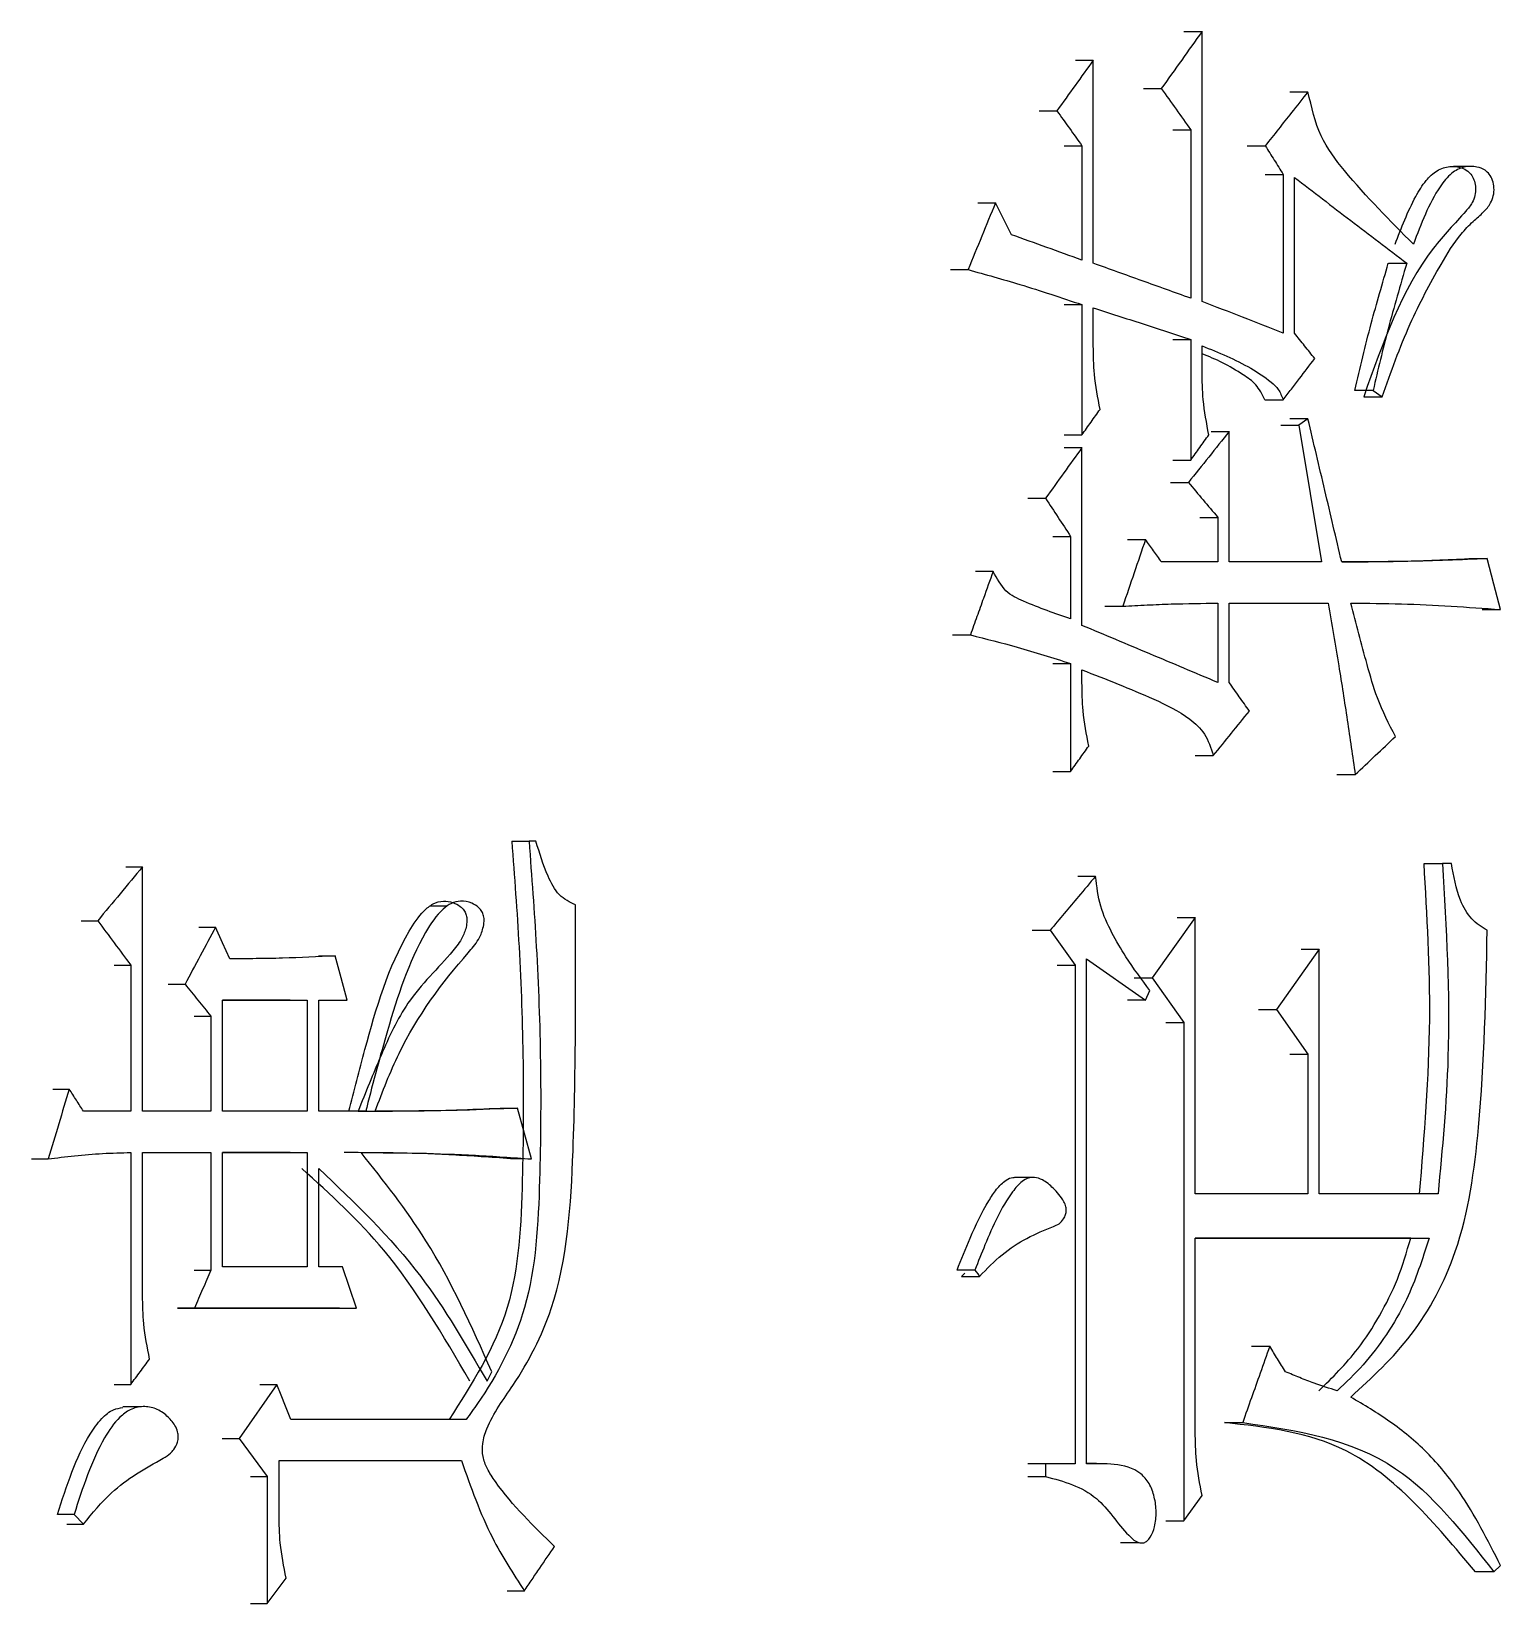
# Model space of a CAD drawing. Header units: millimetres. Extents: x 1852 to 4288, y 681 to 2404.
# Drawn here: x 2946.29 to 2951.3, y 950.25 to 955.6 of the extents above; entities that cross this region are included whole.
import ezdxf

# ---------------------------------------------------------------- set-up
doc = ezdxf.new("R2010")
doc.units = ezdxf.units.MM

msp = doc.modelspace()

# ---------------------------------------------------------------- linework, layer by layer
at = {"color": 7, "linetype": 'Continuous', "lineweight": 25}
for p, q in [((2950.2169, 955.6032), (2950.2783, 955.6032)), ((2950.2783, 954.6837), (2950.2783, 955.6032)), ((2949.847, 955.5058), (2949.908, 955.5058)), ((2949.908, 954.8135), (2949.908, 955.5058)), ((2950.0784, 955.4085), (2950.1397, 955.4085)), ((2950.5774, 955.3977), (2950.6393, 955.3977)), ((2949.7233, 955.3328), (2949.7841, 955.3328)), ((2950.1784, 955.2679), (2950.2398, 955.2679)), ((2950.2398, 955.2679), (2950.2398, 954.6945)), ((2949.8084, 955.2138), (2949.8693, 955.2138)), ((2949.8693, 955.2138), (2949.8693, 954.8244)), ((2950.4318, 955.2138), (2950.4936, 955.2138)), ((2950.4931, 955.1164), (2950.555, 955.1164)), ((2950.555, 955.1164), (2950.555, 954.5756)), ((2950.5933, 954.5756), (2950.5933, 955.1056)), ((2951.1985, 955.1433), (2951.1354, 955.1433)), ((2949.5142, 955.0191), (2949.5747, 955.0191)), ((2949.421, 954.7919), (2949.4814, 954.7919)), ((2950.9132, 954.8135), (2950.9756, 954.8135)), ((2949.8693, 954.6729), (2949.8693, 954.2294)), ((2949.908, 954.5323), (2949.908, 954.6621)), ((2950.1784, 954.5539), (2950.2398, 954.5539)), ((2950.2398, 954.5539), (2950.2398, 954.1429)), ((2950.2783, 954.4457), (2950.2783, 954.5323)), ((2950.8611, 954.3808), (2950.7989, 954.3808)), ((2950.8611, 954.3808), (2950.8917, 954.3592)), ((2950.4928, 954.3483), (2950.5549, 954.3483)), ((2950.5467, 954.2619), (2950.6086, 954.2619)), ((2950.6393, 954.2835), (2950.5773, 954.2835)), ((2950.6393, 954.2835), (2950.6086, 954.2619)), ((2950.3091, 954.2402), (2950.3707, 954.2402)), ((2950.3707, 953.7967), (2950.3707, 954.2402)), ((2949.8084, 954.1861), (2949.8693, 954.1861)), ((2949.8693, 953.5804), (2949.8693, 954.1861)), ((2950.1784, 954.1429), (2950.2398, 954.1429)), ((2950.1708, 954.0671), (2950.2321, 954.0671)), ((2949.6846, 954.0131), (2949.7454, 954.0131)), ((2950.2707, 953.9482), (2950.3322, 953.9482)), ((2950.3322, 953.9482), (2950.3322, 953.7967)), ((2949.7697, 953.8832), (2949.8306, 953.8832)), ((2949.8306, 953.8832), (2949.8306, 953.602)), ((2950.0245, 953.8724), (2950.0857, 953.8724)), ((2949.5065, 953.7644), (2949.5669, 953.7644)), ((2950.3322, 953.7967), (2950.1397, 953.7967)), ((2950.6852, 953.7967), (2950.3707, 953.7967)), ((2951.1867, 953.8075), (2951.2497, 953.8075)), ((2950.3322, 953.6561), (2950.3322, 953.3857)), ((2950.3707, 953.6561), (2950.7082, 953.6561)), ((2950.3707, 953.3857), (2950.3707, 953.6561)), ((2950.6462, 953.6561), (2950.7082, 953.6561)), ((2949.9474, 953.6453), (2950.0085, 953.6453)), ((2951.2324, 953.6345), (2951.2953, 953.6345)), ((2949.4288, 953.5479), (2949.4892, 953.5479)), ((2949.7697, 953.4506), (2949.8306, 953.4506)), ((2949.8306, 953.4506), (2949.8306, 953.0828)), ((2949.8693, 953.3856), (2949.8693, 953.4289)), ((2950.2553, 953.1368), (2950.3168, 953.1368)), ((2949.7697, 953.0828), (2949.8306, 953.0828)), ((2950.7378, 953.072), (2950.8, 953.072)), ((2947.9272, 952.8448), (2947.9857, 952.8448)), ((2948.0094, 952.8448), (2947.9857, 952.8448)), ((2946.6124, 952.7582), (2946.6692, 952.7582)), ((2946.6692, 951.9253), (2946.6692, 952.7582)), ((2951.035, 952.7691), (2951.0976, 952.7691)), ((2951.128, 952.7691), (2951.0976, 952.7691)), ((2949.8548, 952.7258), (2949.9157, 952.7258)), ((2947.7063, 952.6244), (2947.6478, 952.6243)), ((2950.2553, 952.5852), (2950.1088, 952.3796)), ((2950.1938, 952.5852), (2950.2553, 952.5852)), ((2950.2553, 951.6441), (2950.2553, 952.5852)), ((2946.4597, 952.5743), (2946.5164, 952.5743)), ((2946.8609, 952.5527), (2946.9181, 952.5527)), ((2949.7001, 952.5419), (2949.7609, 952.5419)), ((2949.7609, 952.5419), (2949.8461, 952.4229)), ((2950.6776, 952.477), (2950.532, 952.2715)), ((2950.6156, 952.477), (2950.6776, 952.477)), ((2950.6776, 951.6441), (2950.6776, 952.477)), ((2946.629, 952.4229), (2946.629, 951.9253)), ((2947.2683, 952.4553), (2947.3259, 952.4553)), ((2949.7852, 952.4229), (2949.8461, 952.4229)), ((2949.8461, 952.4229), (2949.8461, 950.7246)), ((2949.8848, 952.4445), (2950.0857, 952.3039)), ((2949.8848, 950.7246), (2949.8848, 952.4445)), ((2950.0476, 952.3796), (2950.1088, 952.3796)), ((2950.1088, 952.3796), (2950.2167, 952.2282)), ((2946.7567, 952.358), (2946.8138, 952.358)), ((2950.0857, 952.3039), (2950.1011, 952.3364)), ((2946.9421, 951.9253), (2946.9421, 952.3039)), ((2946.9421, 952.3039), (2947.2301, 952.3039)), ((2947.1723, 952.3039), (2946.9421, 952.3039)), ((2947.1726, 952.3039), (2947.2301, 952.3039)), ((2947.2301, 952.3039), (2947.2301, 951.9253)), ((2947.27, 952.3039), (2947.3658, 952.3039)), ((2947.27, 951.9253), (2947.27, 952.3039)), ((2947.3081, 952.3039), (2947.3658, 952.3039)), ((2950.0857, 952.3039), (2950.0245, 952.3039)), ((2950.4702, 952.2715), (2950.532, 952.2715)), ((2950.532, 952.2715), (2950.6393, 952.12)), ((2946.8449, 952.2498), (2946.902, 952.2498)), ((2946.902, 952.2498), (2946.902, 951.9253)), ((2950.1554, 952.2282), (2950.2167, 952.2282)), ((2950.2167, 952.2282), (2950.2167, 950.5299)), ((2950.5774, 952.12), (2950.6393, 952.12)), ((2950.6393, 952.12), (2950.6393, 951.6441)), ((2946.3632, 952.001), (2946.4197, 952.001)), ((2946.629, 951.9253), (2946.4681, 951.9253)), ((2946.902, 951.9253), (2946.6692, 951.9253)), ((2947.2301, 951.9253), (2946.9421, 951.9253)), ((2947.4296, 951.9253), (2947.27, 951.9253)), ((2947.8876, 951.9361), (2947.9461, 951.9361)), ((2946.629, 951.7847), (2946.629, 950.995)), ((2946.6692, 951.7847), (2946.902, 951.7847)), ((2946.6692, 951.2979), (2946.6692, 951.7847)), ((2946.8449, 951.7847), (2946.902, 951.7847)), ((2946.902, 951.7847), (2946.902, 951.3844)), ((2946.9421, 951.3952), (2946.9421, 951.7847)), ((2946.9421, 951.7847), (2947.2301, 951.7847)), ((2947.1723, 951.7847), (2946.9421, 951.7847)), ((2947.1726, 951.7847), (2947.2301, 951.7847)), ((2947.2301, 951.7847), (2947.2301, 951.3952)), ((2946.2907, 951.763), (2946.3472, 951.763)), ((2947.27, 951.3952), (2947.27, 951.7304)), ((2947.9618, 951.763), (2947.9351, 951.763)), ((2949.7002, 951.6999), (2949.6392, 951.6999)), ((2950.6393, 951.6441), (2950.2553, 951.6441)), ((2951.0824, 951.6441), (2950.6776, 951.6441)), ((2950.2553, 950.8328), (2950.2553, 951.4926)), ((2950.2553, 951.4926), (2951.0519, 951.4926)), ((2950.9891, 951.4926), (2950.2553, 951.4926)), ((2950.9893, 951.4926), (2951.0519, 951.4926)), ((2947.2301, 951.3952), (2946.9421, 951.3952)), ((2947.3499, 951.3952), (2947.27, 951.3952)), ((2949.4705, 951.3736), (2949.4594, 951.3629)), ((2947.3396, 951.2546), (2946.7886, 951.2546)), ((2946.7888, 951.2546), (2946.8459, 951.2546)), ((2946.8459, 951.2546), (2947.3977, 951.2546)), ((2947.3399, 951.2546), (2947.3977, 951.2546)), ((2950.4472, 951.1248), (2950.5089, 951.1248)), ((2946.5722, 950.995), (2946.629, 950.995)), ((2947.1262, 950.995), (2946.9982, 950.8111)), ((2947.0688, 950.995), (2947.1262, 950.995)), ((2946.6596, 950.9183), (2946.6023, 950.9183)), ((2947.7717, 950.876), (2947.1742, 950.876)), ((2950.3548, 950.8652), (2950.4168, 950.8652)), ((2946.9409, 950.8111), (2946.9982, 950.8111)), ((2946.9982, 950.8111), (2947.0942, 950.6813)), ((2947.1342, 950.7354), (2947.7557, 950.7354)), ((2947.1342, 950.5515), (2947.1342, 950.7354)), ((2947.1342, 950.7354), (2947.6972, 950.7354)), ((2947.6972, 950.7354), (2947.7558, 950.7354)), ((2949.7454, 950.7246), (2949.6846, 950.7246)), ((2949.7454, 950.7246), (2949.7454, 950.6813)), ((2949.8461, 950.7246), (2949.7454, 950.7246)), ((2949.9193, 950.7258), (2949.8848, 950.7258)), ((2947.0368, 950.6813), (2947.0942, 950.6813)), ((2947.0942, 950.6813), (2947.0942, 950.2486)), ((2949.6846, 950.6813), (2949.7454, 950.6813)), ((2950.2167, 950.5299), (2950.2784, 950.6164)), ((2946.4358, 950.5515), (2946.3793, 950.5515)), ((2946.4358, 950.5515), (2946.4681, 950.519)), ((2946.4113, 950.519), (2946.4681, 950.519)), ((2950.1554, 950.5299), (2950.2167, 950.5299)), ((2950.0009, 950.4569), (2950.0625, 950.4569)), ((2947.0942, 950.2486), (2947.1582, 950.3352)), ((2951.2725, 950.3568), (2951.2094, 950.3568)), ((2951.2725, 950.3568), (2951.2953, 950.3784)), ((2947.9114, 950.2919), (2947.9698, 950.2919))]:
    msp.add_line(p, q, dxfattribs=at)
at = {"color": 7, "linetype": 'Continuous', "lineweight": 25, "flags": 128}
for points in [[(2949.8084, 954.6729), (2949.8255, 954.6729), (2949.8429, 954.6729), (2949.8693, 954.6729)], [(2950.8294, 954.3592), (2950.8448, 954.3592), (2950.8604, 954.3592), (2950.8761, 954.3592), (2950.8917, 954.3592)], [(2950.6086, 954.2619), (2950.647, 954.0293), (2950.6852, 953.7967)], [(2949.8084, 954.2294), (2949.8235, 954.2294), (2949.839, 954.2294), (2949.8693, 954.2294)], [(2951.2953, 953.6345), (2951.2725, 953.721), (2951.2497, 953.8075)], [(2946.9661, 952.4445), (2946.9421, 952.4986), (2946.9181, 952.5527)], [(2946.5722, 952.4229), (2946.6005, 952.4229), (2946.629, 952.4229)], [(2947.3658, 952.3039), (2947.3459, 952.3796), (2947.3259, 952.4553)], [(2947.9936, 951.763), (2947.9698, 951.8496), (2947.9461, 951.9361)], [(2946.8449, 951.3844), (2946.859, 951.3844), (2946.8733, 951.3844), (2946.902, 951.3844)], [(2947.3977, 951.2546), (2947.3738, 951.3249), (2947.3499, 951.3952)], [(2949.5047, 951.3845), (2949.4834, 951.3845), (2949.4637, 951.3845), (2949.4443, 951.3845)], [(2949.4594, 951.3629), (2949.4807, 951.3629), (2949.5005, 951.3629), (2949.5202, 951.3629)], [(2949.5047, 951.3845), (2949.5094, 951.378), (2949.5141, 951.3715), (2949.5202, 951.3629)], [(2947.843, 951.0058), (2947.8509, 951.022), (2947.8588, 951.0382)], [(2947.1742, 950.876), (2947.1561, 950.9208), (2947.1412, 950.9579), (2947.1262, 950.995)], [(2947.0368, 950.2486), (2947.051, 950.2486), (2947.0654, 950.2486), (2947.0942, 950.2486)]]:
    msp.add_lwpolyline(points, dxfattribs=at)
at = {"color": 7, "linetype": 'Continuous', "lineweight": 25}
for points, knots in [([(2950.2783, 955.6032), (2950.2552, 955.5707), (2950.209, 955.5058), (2950.1628, 955.4409), (2950.1397, 955.4085)], [0, 0, 0, 0, 0.5, 1, 1, 1, 1]), ([(2949.908, 955.5058), (2949.8873, 955.477), (2949.8461, 955.4193), (2949.8048, 955.3616), (2949.7841, 955.3328)], [0, 0, 0, 0, 0.5, 1, 1, 1, 1]), ([(2950.1397, 955.4085), (2950.1564, 955.3851), (2950.1898, 955.3382), (2950.2232, 955.2913), (2950.2398, 955.2679)], [0, 0, 0, 0, 0.499999, 1, 1, 1, 1]), ([(2950.6393, 955.3977), (2950.6206, 955.374), (2950.5869, 955.3315), (2950.5384, 955.2702), (2950.5085, 955.2326), (2950.4936, 955.2138)], [0, 0, 0, 0, 0.386049, 0.693024, 1, 1, 1, 1]), ([(2950.9985, 954.8785), (2950.9186, 954.9585), (2950.8068, 955.0705), (2950.6748, 955.2428), (2950.6513, 955.3456), (2950.6393, 955.3977)], [0, 0, 0, 0, 0.5534418, 0.7739919, 1, 1, 1, 1]), ([(2949.7841, 955.3328), (2949.7983, 955.3129), (2949.8267, 955.2733), (2949.8551, 955.2336), (2949.8693, 955.2138)], [0, 0, 0, 0, 0.499998, 1, 1, 1, 1]), ([(2950.4936, 955.2138), (2950.5038, 955.1976), (2950.5243, 955.1651), (2950.5447, 955.1326), (2950.555, 955.1164)], [0, 0, 0, 0, 0.5, 1, 1, 1, 1]), ([(2950.5933, 955.1056), (2950.6572, 955.0569), (2950.7848, 954.9596), (2950.912, 954.8622), (2950.9756, 954.8135)], [0, 0, 0, 0, 0.5, 1, 1, 1, 1]), ([(2950.9358, 954.8785), (2950.9573, 954.9343), (2950.987, 955.0114), (2951.0379, 955.0943), (2951.0776, 955.1326), (2951.1212, 955.1458), (2951.1575, 955.1419), (2951.1827, 955.1296), (2951.1979, 955.1137), (2951.207, 955.0932), (2951.2108, 955.0695), (2951.2089, 955.0441), (2951.1982, 955.0153), (2951.1476, 954.9572), (2950.9808, 954.7854), (2950.8944, 954.5426), (2950.8291, 954.3592)], [0, 0, 0, 0, 0.133375, 0.183984, 0.225671, 0.267689, 0.304898, 0.324823, 0.34135, 0.357907, 0.374433, 0.39274, 0.411726, 0.44145, 0.578087, 1, 1, 1, 1]), ([(2950.8917, 954.3592), (2950.9218, 954.4431), (2950.9784, 954.6011), (2951.0747, 954.7818), (2951.1464, 954.9002), (2951.1989, 954.9548), (2951.2356, 954.9847), (2951.2602, 955.0136), (2951.2719, 955.0432), (2951.2741, 955.0703), (2951.2694, 955.0963), (2951.2583, 955.1176), (2951.2397, 955.1338), (2951.2101, 955.1444), (2951.1701, 955.1441), (2951.1247, 955.1216), (2951.0582, 955.0374), (2951.0245, 954.9475), (2950.9985, 954.8785)], [0, 0, 0, 0, 0.197358, 0.371625, 0.468384, 0.517135, 0.556849, 0.588366, 0.607485, 0.626642, 0.645535, 0.663735, 0.679959, 0.706516, 0.74747, 0.788159, 0.837188, 1, 1, 1, 1]), ([(2949.5747, 955.0191), (2949.5591, 954.9812), (2949.5281, 954.9055), (2949.497, 954.8298), (2949.4814, 954.7919)], [0, 0, 0, 0, 0.499999, 1, 1, 1, 1]), ([(2949.629, 954.9109), (2949.62, 954.9289), (2949.6018, 954.965), (2949.5837, 955.001), (2949.5747, 955.0191)], [0, 0, 0, 0, 0.499998, 1, 1, 1, 1]), ([(2949.8693, 954.8244), (2949.8293, 954.8388), (2949.7493, 954.8676), (2949.6691, 954.8965), (2949.629, 954.9109)], [0, 0, 0, 0, 0.499999, 1, 1, 1, 1]), ([(2949.4814, 954.7919), (2949.5403, 954.7756), (2949.6348, 954.7493), (2949.7637, 954.708), (2949.8341, 954.6846), (2949.8693, 954.6729)], [0, 0, 0, 0, 0.452168, 0.726066, 1, 1, 1, 1]), ([(2950.2398, 954.6945), (2950.1846, 954.7144), (2950.0742, 954.754), (2949.9634, 954.7937), (2949.908, 954.8135)], [0, 0, 0, 0, 0.5, 1, 1, 1, 1]), ([(2950.7986, 954.3808), (2950.8166, 954.457), (2950.8429, 954.5679), (2950.8832, 954.7112), (2950.903, 954.7794), (2950.9129, 954.8135)], [0, 0, 0, 0, 0.52212, 0.761035, 1, 1, 1, 1]), ([(2950.9756, 954.8135), (2950.9648, 954.7763), (2950.9431, 954.7018), (2950.903, 954.5584), (2950.8776, 954.4506), (2950.8611, 954.3808)], [0, 0, 0, 0, 0.260983, 0.521979, 1, 1, 1, 1]), ([(2950.555, 954.5756), (2950.5089, 954.5936), (2950.4168, 954.6296), (2950.3245, 954.6657), (2950.2783, 954.6837)], [0, 0, 0, 0, 0.5000003, 1, 1, 1, 1]), ([(2949.908, 954.6621), (2949.9634, 954.6441), (2950.0742, 954.608), (2950.1846, 954.5719), (2950.2398, 954.5539)], [0, 0, 0, 0, 0.5, 1, 1, 1, 1]), ([(2950.6623, 954.489), (2950.6508, 954.5034), (2950.6278, 954.5323), (2950.6048, 954.5611), (2950.5933, 954.5756)], [0, 0, 0, 0, 0.500001, 1, 1, 1, 1]), ([(2949.9312, 954.3159), (2949.9235, 954.3557), (2949.9097, 954.4268), (2949.9085, 954.5), (2949.908, 954.5323)], [0, 0, 0, 0, 0.558835, 1, 1, 1, 1]), ([(2950.2783, 954.5323), (2950.3348, 954.5095), (2950.4163, 954.4765), (2950.5008, 954.4208), (2950.5403, 954.3853), (2950.55, 954.3608), (2950.5549, 954.3484)], [0, 0, 0, 0, 0.554179, 0.800397, 0.899211, 1, 1, 1, 1]), ([(2950.4928, 954.3484), (2950.4833, 954.3669), (2950.4644, 954.4035), (2950.4102, 954.4394), (2950.35, 954.4763), (2950.3017, 954.4958), (2950.2783, 954.5053)], [0, 0, 0, 0, 0.202373, 0.400807, 0.70993, 1, 1, 1, 1]), ([(2950.5549, 954.3484), (2950.5641, 954.3604), (2950.5826, 954.3845), (2950.6183, 954.4314), (2950.6449, 954.4662), (2950.6623, 954.489)], [0, 0, 0, 0, 0.257094, 0.514188, 1, 1, 1, 1]), ([(2950.3014, 954.2294), (2950.2938, 954.2692), (2950.2801, 954.3403), (2950.2789, 954.4135), (2950.2783, 954.4457)], [0, 0, 0, 0, 0.558835, 1, 1, 1, 1]), ([(2949.8693, 954.2294), (2949.8796, 954.2438), (2949.9002, 954.2727), (2949.9209, 954.3015), (2949.9312, 954.3159)], [0, 0, 0, 0, 0.5, 1, 1, 1, 1]), ([(2950.7541, 953.7967), (2950.735, 953.8778), (2950.6967, 954.0401), (2950.6584, 954.2024), (2950.6393, 954.2835)], [0, 0, 0, 0, 0.5, 1, 1, 1, 1]), ([(2950.3707, 954.2402), (2950.3476, 954.2114), (2950.3015, 954.1537), (2950.2552, 954.096), (2950.2321, 954.0671)], [0, 0, 0, 0, 0.5, 1, 1, 1, 1]), ([(2950.2398, 954.1429), (2950.2501, 954.1573), (2950.2707, 954.1861), (2950.2912, 954.215), (2950.3014, 954.2294)], [0, 0, 0, 0, 0.5, 1, 1, 1, 1]), ([(2949.8693, 954.1861), (2949.8486, 954.1573), (2949.8074, 954.0996), (2949.766, 954.0419), (2949.7454, 954.0131)], [0, 0, 0, 0, 0.5, 1, 1, 1, 1]), ([(2950.2321, 954.0671), (2950.2488, 954.0473), (2950.2822, 954.0076), (2950.3155, 953.968), (2950.3322, 953.9482)], [0, 0, 0, 0, 0.499998, 1, 1, 1, 1]), ([(2949.7454, 954.0131), (2949.7596, 953.9914), (2949.788, 953.9481), (2949.8164, 953.9049), (2949.8306, 953.8832)], [0, 0, 0, 0, 0.4999982, 1, 1, 1, 1]), ([(2950.0857, 953.8724), (2950.0728, 953.8346), (2950.0471, 953.7588), (2950.0213, 953.6831), (2950.0085, 953.6453)], [0, 0, 0, 0, 0.499999, 1, 1, 1, 1]), ([(2950.1397, 953.7967), (2950.1307, 953.8093), (2950.1127, 953.8346), (2950.0947, 953.8598), (2950.0857, 953.8724)], [0, 0, 0, 0, 0.5000006, 1, 1, 1, 1]), ([(2949.5669, 953.7643), (2949.5559, 953.7336), (2949.5374, 953.6822), (2949.5115, 953.6101), (2949.4966, 953.5686), (2949.4892, 953.5479)], [0, 0, 0, 0, 0.425233, 0.712616, 1, 1, 1, 1]), ([(2949.8306, 953.602), (2949.7775, 953.6207), (2949.7033, 953.6469), (2949.6057, 953.6918), (2949.58, 953.7399), (2949.567, 953.7643)], [0, 0, 0, 0, 0.554938, 0.774738, 1, 1, 1, 1]), ([(2951.2497, 953.8075), (2951.1597, 953.8035), (2951.0673, 953.7995), (2950.9723, 953.798), (2950.9653, 953.7979), (2950.9583, 953.7978), (2950.9513, 953.7977), (2950.9442, 953.7976), (2950.9372, 953.7975), (2950.9302, 953.7974), (2950.9231, 953.7974), (2950.9137, 953.7973), (2950.9044, 953.7972), (2950.895, 953.7971), (2950.888, 953.7971), (2950.8809, 953.797), (2950.8739, 953.797), (2950.8668, 953.797), (2950.8598, 953.7969), (2950.8528, 953.7969), (2950.8434, 953.7969), (2950.834, 953.7968), (2950.8246, 953.7968), (2950.8176, 953.7968), (2950.8105, 953.7968), (2950.8035, 953.7968), (2950.7964, 953.7968), (2950.7894, 953.7968), (2950.7823, 953.7967), (2950.7753, 953.7967), (2950.7659, 953.7967), (2950.7588, 953.7967), (2950.7541, 953.7967)], [0, 0, 0, 0, 0.54643, 0.560604, 0.574777, 0.588951, 0.603124, 0.617298, 0.631471, 0.645645, 0.659818, 0.673992, 0.702339, 0.716512, 0.730686, 0.744859, 0.759033, 0.773206, 0.78738, 0.801553, 0.815726, 0.844073, 0.858247, 0.87242, 0.886594, 0.900767, 0.914941, 0.929114, 0.943288, 0.957461, 0.971635, 1, 1, 1, 1]), ([(2950.7541, 953.7969), (2950.7786, 953.7969), (2950.8483, 953.797), (2950.9926, 953.7988), (2951.1122, 953.8042), (2951.1867, 953.8075)], [0, 0, 0, 0, 0.169125, 0.482016, 1, 1, 1, 1]), ([(2950.0085, 953.6453), (2950.036, 953.6468), (2950.091, 953.65), (2950.199, 953.6544), (2950.2793, 953.6554), (2950.3322, 953.6561)], [0, 0, 0, 0, 0.254777, 0.5095604, 1, 1, 1, 1]), ([(2950.7082, 953.6561), (2950.7204, 953.585), (2950.7431, 953.4525), (2950.7733, 953.2576), (2950.7911, 953.1338), (2950.8, 953.072)], [0, 0, 0, 0, 0.366425, 0.683185, 1, 1, 1, 1]), ([(2950.7847, 953.6561), (2950.8423, 953.6556), (2950.9565, 953.6547), (2951.1267, 953.6463), (2951.2391, 953.6384), (2951.2953, 953.6345)], [0, 0, 0, 0, 0.337206, 0.668546, 1, 1, 1, 1]), ([(2950.9373, 953.2016), (2950.9153, 953.2444), (2950.8756, 953.3215), (2950.8318, 953.4781), (2950.8031, 953.5865), (2950.7847, 953.6561)], [0, 0, 0, 0, 0.308167, 0.555958, 1, 1, 1, 1]), ([(2949.4892, 953.5479), (2949.5425, 953.5345), (2949.6264, 953.5133), (2949.7399, 953.4791), (2949.8004, 953.4601), (2949.8306, 953.4506)], [0, 0, 0, 0, 0.465077, 0.732515, 1, 1, 1, 1]), ([(2950.3322, 953.3857), (2950.2552, 953.4181), (2950.1013, 953.483), (2949.9466, 953.5479), (2949.8693, 953.5804)], [0, 0, 0, 0, 0.5, 1, 1, 1, 1]), ([(2949.8693, 953.4289), (2949.9513, 953.397), (2950.0762, 953.3483), (2950.2173, 953.2802), (2950.2915, 953.2144), (2950.3083, 953.1629), (2950.3168, 953.1368)], [0, 0, 0, 0, 0.493627, 0.751972, 0.874128, 1, 1, 1, 1]), ([(2949.8925, 953.1693), (2949.8848, 953.2091), (2949.871, 953.2802), (2949.8698, 953.3534), (2949.8693, 953.3856)], [0, 0, 0, 0, 0.558835, 1, 1, 1, 1]), ([(2950.4398, 953.2883), (2950.4283, 953.3045), (2950.4053, 953.337), (2950.3822, 953.3694), (2950.3707, 953.3857)], [0, 0, 0, 0, 0.500002, 1, 1, 1, 1]), ([(2950.3168, 953.1368), (2950.3373, 953.1621), (2950.3784, 953.2126), (2950.4193, 953.2631), (2950.4398, 953.2883)], [0, 0, 0, 0, 0.5, 1, 1, 1, 1]), ([(2950.8, 953.072), (2950.8229, 953.0936), (2950.8687, 953.1368), (2950.9144, 953.18), (2950.9373, 953.2016)], [0, 0, 0, 0, 0.5, 1, 1, 1, 1]), ([(2949.8306, 953.0828), (2949.8409, 953.0972), (2949.8615, 953.126), (2949.8822, 953.1549), (2949.8925, 953.1693)], [0, 0, 0, 0, 0.5, 1, 1, 1, 1]), ([(2947.9269, 952.8448), (2947.9359, 952.725), (2947.9651, 952.3412), (2947.9713, 951.8161), (2947.9451, 951.2358), (2947.7914, 950.9971), (2947.7133, 950.8758)], [0, 0, 0, 0, 0.176057, 0.564128, 0.778612, 1, 1, 1, 1]), ([(2947.9857, 952.8448), (2947.9947, 952.7251), (2948.0238, 952.3415), (2948.0313, 951.8139), (2948.003, 951.2645), (2947.8665, 951.0064), (2947.7847, 950.8936), (2947.7718, 950.8758)], [0, 0, 0, 0, 0.1759592, 0.5638001, 0.7780246, 0.9650465, 1, 1, 1, 1]), ([(2948.1439, 952.6285), (2948.1244, 952.6377), (2948.0842, 952.6568), (2948.0413, 952.7403), (2948.0216, 952.8049), (2948.0094, 952.8448)], [0, 0, 0, 0, 0.266463, 0.547608, 1, 1, 1, 1]), ([(2946.6692, 952.7582), (2946.6438, 952.7276), (2946.5929, 952.6663), (2946.5419, 952.605), (2946.5164, 952.5743)], [0, 0, 0, 0, 0.5, 1, 1, 1, 1]), ([(2951.0195, 951.6441), (2951.0359, 951.8424), (2951.0668, 952.217), (2951.045, 952.5924), (2951.0347, 952.7691)], [0, 0, 0, 0, 0.529593, 1, 1, 1, 1]), ([(2951.0976, 952.7691), (2951.1103, 952.5486), (2951.1319, 952.1726), (2951.0969, 951.7987), (2951.0824, 951.6441)], [0, 0, 0, 0, 0.586461, 1, 1, 1, 1]), ([(2951.2497, 952.5419), (2951.2312, 952.553), (2951.1935, 952.5757), (2951.1475, 952.6568), (2951.1355, 952.7262), (2951.128, 952.7691)], [0, 0, 0, 0, 0.268929, 0.548046, 1, 1, 1, 1]), ([(2949.9157, 952.7258), (2949.8963, 952.7028), (2949.8608, 952.6606), (2949.8092, 952.5993), (2949.777, 952.561), (2949.7609, 952.5419)], [0, 0, 0, 0, 0.375947, 0.687973, 1, 1, 1, 1]), ([(2950.1011, 952.3364), (2950.0729, 952.3739), (2950.0262, 952.436), (2949.9705, 952.5326), (2949.9281, 952.6223), (2949.9199, 952.6911), (2949.9157, 952.7258)], [0, 0, 0, 0, 0.3348362, 0.5537451, 0.7753729, 1, 1, 1, 1]), ([(2947.3715, 951.9253), (2947.3896, 951.9953), (2947.4441, 952.2058), (2947.5153, 952.4483), (2947.6165, 952.5994), (2947.6581, 952.6342), (2947.6932, 952.6433), (2947.7252, 952.6378), (2947.7487, 952.6263), (2947.7638, 952.6118), (2947.7716, 952.597), (2947.775, 952.5783), (2947.7724, 952.551), (2947.7582, 952.5115), (2947.6896, 952.4235), (2947.572, 952.3168), (2947.4797, 952.1151), (2947.4289, 951.9889), (2947.4033, 951.9253)], [0, 0, 0, 0, 0.123802, 0.372539, 0.424822, 0.44993, 0.475305, 0.497162, 0.516131, 0.527231, 0.536277, 0.545322, 0.558814, 0.581819, 0.616602, 0.762394, 0.880401, 1, 1, 1, 1]), ([(2947.4615, 951.9253), (2947.4869, 951.9922), (2947.564, 952.1955), (2947.7006, 952.3779), (2947.8122, 952.5032), (2947.8284, 952.5423), (2947.8334, 952.5705), (2947.8321, 952.5905), (2947.8257, 952.6072), (2947.812, 952.6228), (2947.7873, 952.637), (2947.7549, 952.6435), (2947.7206, 952.6356), (2947.6765, 952.6031), (2947.5861, 952.4666), (2947.5098, 952.2301), (2947.4536, 952.0217), (2947.4307, 951.9296), (2947.4296, 951.9253)], [0, 0, 0, 0, 0.124011, 0.376469, 0.411268, 0.435219, 0.449017, 0.459493, 0.468415, 0.479424, 0.497392, 0.52431, 0.5464, 0.568413, 0.629489, 0.83774, 0.992414, 1, 1, 1, 1]), ([(2948.0727, 950.4433), (2948.0016, 950.5121), (2947.9183, 950.5925), (2947.8436, 950.7043), (2947.8265, 950.7486), (2947.8258, 950.797), (2947.8542, 950.8858), (2947.9567, 951.0191), (2948.1107, 951.3149), (2948.1467, 951.8931), (2948.1449, 952.351), (2948.1439, 952.6284)], [0, 0, 0, 0, 0.138481, 0.162101, 0.180201, 0.198515, 0.22064, 0.297298, 0.425038, 0.651637, 1, 1, 1, 1]), ([(2946.5164, 952.5743), (2946.5352, 952.5491), (2946.5727, 952.4986), (2946.6103, 952.4481), (2946.629, 952.4229)], [0, 0, 0, 0, 0.499999, 1, 1, 1, 1]), ([(2946.9181, 952.5527), (2946.9007, 952.5202), (2946.8659, 952.4553), (2946.8312, 952.3904), (2946.8138, 952.358)], [0, 0, 0, 0, 0.499999, 1, 1, 1, 1]), ([(2950.7847, 950.9518), (2950.8568, 951.0179), (2951.0018, 951.1506), (2951.1709, 951.4659), (2951.238, 951.9499), (2951.2453, 952.3181), (2951.2497, 952.5419)], [0, 0, 0, 0, 0.1896226, 0.3813011, 0.6238123, 1, 1, 1, 1]), ([(2947.3259, 952.4553), (2947.266, 952.4519), (2947.1762, 952.4467), (2947.0562, 952.4451), (2946.9962, 952.4447), (2946.9661, 952.4445)], [0, 0, 0, 0, 0.500395, 0.750186, 1, 1, 1, 1]), ([(2946.8138, 952.358), (2946.8285, 952.34), (2946.8579, 952.3039), (2946.8873, 952.2678), (2946.902, 952.2498)], [0, 0, 0, 0, 0.499998, 1, 1, 1, 1]), ([(2946.4197, 952.001), (2946.4076, 951.9613), (2946.3835, 951.882), (2946.3593, 951.8027), (2946.3472, 951.763)], [0, 0, 0, 0, 0.499999, 1, 1, 1, 1]), ([(2946.4681, 951.9253), (2946.46, 951.9379), (2946.4439, 951.9631), (2946.4278, 951.9884), (2946.4197, 952.001)], [0, 0, 0, 0, 0.500001, 1, 1, 1, 1]), ([(2947.4033, 951.9253), (2947.4659, 951.9256), (2947.578, 951.9263), (2947.7393, 951.9293), (2947.838, 951.9338), (2947.8873, 951.9361)], [0, 0, 0, 0, 0.386613, 0.693273, 1, 1, 1, 1]), ([(2947.9461, 951.9361), (2947.8838, 951.9334), (2947.7722, 951.9285), (2947.6106, 951.926), (2947.5112, 951.9255), (2947.4615, 951.9253)], [0, 0, 0, 0, 0.386127, 0.69305, 1, 1, 1, 1]), ([(2946.3472, 951.763), (2946.3773, 951.7667), (2946.4393, 951.7743), (2946.5333, 951.7825), (2946.5971, 951.784), (2946.629, 951.7847)], [0, 0, 0, 0, 0.321619, 0.660532, 1, 1, 1, 1]), ([(2947.9348, 951.763), (2947.8687, 951.7677), (2947.7395, 951.7767), (2947.5463, 951.7839), (2947.4191, 951.7844), (2947.3555, 951.7847)], [0, 0, 0, 0, 0.343426, 0.671619, 1, 1, 1, 1]), ([(2947.4136, 951.7847), (2947.4801, 951.7844), (2947.6104, 951.7839), (2947.8037, 951.7763), (2947.9303, 951.7675), (2947.9936, 951.763)], [0, 0, 0, 0, 0.34298, 0.671401, 1, 1, 1, 1]), ([(2947.8588, 951.0382), (2947.79, 951.1923), (2947.668, 951.4653), (2947.4908, 951.6877), (2947.4136, 951.7846)], [0, 0, 0, 0, 0.5644875, 1, 1, 1, 1]), ([(2947.7844, 951.0058), (2947.693, 951.1624), (2947.5316, 951.4393), (2947.3089, 951.6423), (2947.2122, 951.7304)], [0, 0, 0, 0, 0.565567, 1, 1, 1, 1]), ([(2947.27, 951.7304), (2947.3916, 951.6146), (2947.6109, 951.4057), (2947.7714, 951.1291), (2947.843, 951.0058)], [0, 0, 0, 0, 0.554384, 1, 1, 1, 1]), ([(2949.4439, 951.3845), (2949.4583, 951.421), (2949.4902, 951.5024), (2949.535, 951.595), (2949.5777, 951.6609), (2949.6052, 951.6889), (2949.6278, 951.7004), (2949.6372, 951.6993), (2949.6388, 951.6992)], [0, 0, 0, 0, 0.2969306, 0.6611888, 0.7869911, 0.9138322, 0.9854391, 1, 1, 1, 1]), ([(2949.5202, 951.3629), (2949.5453, 951.3888), (2949.6199, 951.4658), (2949.7173, 951.5126), (2949.7918, 951.5408), (2949.8059, 951.5563), (2949.8139, 951.5724), (2949.8166, 951.587), (2949.8148, 951.6023), (2949.8017, 951.6308), (2949.7743, 951.6622), (2949.7402, 951.6914), (2949.7097, 951.7011), (2949.6856, 951.6991), (2949.6588, 951.6833), (2949.601, 951.614), (2949.5527, 951.5061), (2949.516, 951.4131), (2949.5047, 951.3845)], [0, 0, 0, 0, 0.115812, 0.344661, 0.368828, 0.393191, 0.409898, 0.422378, 0.434924, 0.453159, 0.514674, 0.56658, 0.599651, 0.625811, 0.651928, 0.703899, 0.908913, 1, 1, 1, 1]), ([(2950.6764, 950.9734), (2950.7226, 951.0186), (2950.7991, 951.0935), (2950.8844, 951.2274), (2950.9479, 951.3522), (2950.9753, 951.4456), (2950.9891, 951.4926)], [0, 0, 0, 0, 0.332937, 0.552321, 0.774679, 1, 1, 1, 1]), ([(2951.0519, 951.4926), (2951.0288, 951.4211), (2950.9911, 951.3039), (2950.9084, 951.1641), (2950.8296, 951.0589), (2950.769, 951.0018), (2950.7388, 950.9734)], [0, 0, 0, 0, 0.3463703, 0.567178, 0.7849776, 1, 1, 1, 1]), ([(2946.6933, 951.0815), (2946.6854, 951.1213), (2946.6711, 951.1924), (2946.6698, 951.2656), (2946.6692, 951.2979)], [0, 0, 0, 0, 0.5588348, 1, 1, 1, 1]), ([(2950.5089, 951.1248), (2950.4981, 951.0942), (2950.4773, 951.0356), (2950.4465, 950.949), (2950.4267, 950.8931), (2950.4168, 950.8652)], [0, 0, 0, 0, 0.354383, 0.677192, 1, 1, 1, 1]), ([(2950.5626, 951.0383), (2950.5537, 951.0527), (2950.5358, 951.0816), (2950.5179, 951.1104), (2950.5089, 951.1248)], [0, 0, 0, 0, 0.499998, 1, 1, 1, 1]), ([(2946.629, 950.995), (2946.6398, 951.0094), (2946.6612, 951.0383), (2946.6826, 951.0671), (2946.6933, 951.0815)], [0, 0, 0, 0, 0.4999996, 1, 1, 1, 1]), ([(2950.7388, 950.9734), (2950.7125, 950.9815), (2950.6696, 950.9946), (2950.6112, 951.018), (2950.5788, 951.0315), (2950.5626, 951.0383)], [0, 0, 0, 0, 0.443144, 0.721519, 1, 1, 1, 1]), ([(2951.2953, 950.3784), (2951.2515, 950.4648), (2951.1798, 950.6059), (2951.0481, 950.7674), (2950.9205, 950.8716), (2950.8298, 950.9251), (2950.7847, 950.9518)], [0, 0, 0, 0, 0.347372, 0.56793, 0.785018, 1, 1, 1, 1]), ([(2946.379, 950.5515), (2946.3948, 950.6002), (2946.4255, 950.695), (2946.4754, 950.8073), (2946.5259, 950.8768), (2946.5651, 950.9107), (2946.5917, 950.9144), (2946.6025, 950.9159)], [0, 0, 0, 0, 0.330623, 0.64442, 0.796409, 0.917248, 1, 1, 1, 1]), ([(2946.4681, 950.519), (2946.4986, 950.5566), (2946.5767, 950.6527), (2946.6872, 950.7136), (2946.7616, 950.7564), (2946.778, 950.7757), (2946.7879, 950.7944), (2946.7919, 950.816), (2946.7892, 950.8362), (2946.7768, 950.8619), (2946.752, 950.8901), (2946.7151, 950.915), (2946.6708, 950.9221), (2946.6275, 950.9122), (2946.5806, 950.8764), (2946.5294, 950.8014), (2946.4797, 950.6875), (2946.4506, 950.5971), (2946.4358, 950.5515)], [0, 0, 0, 0, 0.132576, 0.339199, 0.368942, 0.383766, 0.408891, 0.423884, 0.438973, 0.459319, 0.498147, 0.542368, 0.587069, 0.63299, 0.675109, 0.75468, 0.876186, 1, 1, 1, 1]), ([(2950.2784, 950.6164), (2950.2707, 950.6562), (2950.257, 950.7273), (2950.2558, 950.8005), (2950.2553, 950.8328)], [0, 0, 0, 0, 0.5588348, 1, 1, 1, 1]), ([(2951.2094, 950.3568), (2951.0719, 950.5211), (2950.8287, 950.8117), (2950.4983, 950.849), (2950.3548, 950.8652)], [0, 0, 0, 0, 0.565517, 1, 1, 1, 1]), ([(2950.4168, 950.8652), (2950.6004, 950.8381), (2950.9331, 950.7891), (2951.1675, 950.4906), (2951.2725, 950.3568)], [0, 0, 0, 0, 0.5518947, 1, 1, 1, 1]), ([(2947.7557, 950.7354), (2947.7874, 950.6455), (2947.8435, 950.4861), (2947.9315, 950.3508), (2947.9698, 950.2919)], [0, 0, 0, 0, 0.564088, 1, 1, 1, 1]), ([(2949.7454, 950.6813), (2949.8072, 950.6649), (2949.9191, 950.6351), (2949.9966, 950.5105), (2950.0512, 950.4591), (2950.0755, 950.4521), (2950.0927, 950.4618), (2950.1064, 950.48), (2950.1192, 950.5132), (2950.124, 950.561), (2950.1173, 950.6118), (2950.1006, 950.6586), (2950.0566, 950.7086), (2949.9785, 950.7261), (2949.916, 950.7251), (2949.8848, 950.7246)], [0, 0, 0, 0, 0.230315, 0.416653, 0.453363, 0.487574, 0.504133, 0.522235, 0.561764, 0.612067, 0.663426, 0.714082, 0.762172, 0.881162, 1, 1, 1, 1]), ([(2947.1582, 950.3352), (2947.1503, 950.3749), (2947.136, 950.446), (2947.1348, 950.5192), (2947.1342, 950.5515)], [0, 0, 0, 0, 0.558835, 1, 1, 1, 1]), ([(2947.9698, 950.2919), (2947.9786, 950.3048), (2947.9961, 950.3306), (2948.0304, 950.381), (2948.056, 950.4186), (2948.0727, 950.4433)], [0, 0, 0, 0, 0.255269, 0.510539, 1, 1, 1, 1])]:
    msp.add_open_spline(points, degree=3, knots=knots, dxfattribs=at)
msp.add_open_spline([(2946.902, 951.3844), (2946.8927, 951.3628), (2946.874, 951.3195), (2946.8552, 951.2763), (2946.8459, 951.2546)], degree=3, dxfattribs=at)

doc.saveas('drawing.dxf')
